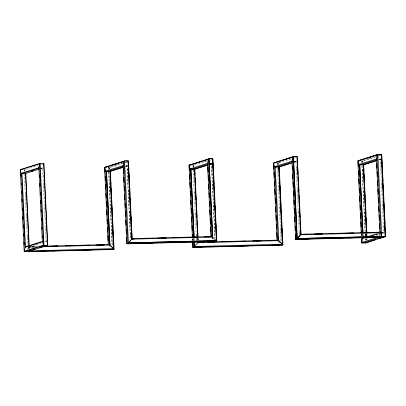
<?xml version="1.0" encoding="UTF-8"?>
<svg xmlns="http://www.w3.org/2000/svg" width="406" height="406" viewBox="0 0 406 406"><rect width="100%" height="100%" fill="white"/><g stroke="black" fill="none" stroke-linecap="round" stroke-linejoin="round"><path stroke-width="0.3" stroke-dasharray="2.03 1.52" d="M28.374 247.355L28.43 248.726M28.927 248.863L29.278 247.015L28.958 246.731M28.349 247.087L28.318 247.538L33.799 247.396M366.638 240.113L366.978 238.434M366.826 240.108L367.166 238.429M210.257 163.785L211.993 163.237L209.831 164.247M296.355 161.223L294.259 162.06M40.976 168.627L43.137 167.617L40.245 168.531M126.007 166.247L127.377 165.76M126.053 166.435L127.479 165.902M209.882 164.435L211.668 163.872L212.181 163.232L209.283 164.151M294.309 162.248L296.329 161.527M379.285 159.685L380.655 159.193M33.855 166.328L34.941 165.988M38.58 165.389L24.634 169.794L24.695 171.027M41.26 164.542L42.869 164.034M40.915 168.632L42.787 168.054M109.6 166.886L108.514 167.226L108.6 169.084M115.025 165.171L118.283 164.141M123.003 163.202L109.062 167.607L109.123 168.845M125.149 162.522L127.296 161.847M122.12 163.537L109.25 167.602L109.31 168.845M125.337 162.517L127.484 161.842M125.83 165.978L127.565 165.43M125.916 166.262L127.215 165.866M124.743 166.83L127.245 166.059M203.792 161.608L205.964 160.923M206.547 161.349L193.489 165.42L193.576 167.262M210.115 160.167L211.374 159.822M209.202 164.435L211.643 163.679M210.303 164.283L211.668 163.872M278.455 162.512L280.622 161.821M290.975 159.162L277.917 163.232L278.003 165.09M294.193 158.142L296.334 157.467M296.416 161.05L294.101 161.781L296.096 161.684M294.289 161.776L296.603 161.045M294.198 162.065L296.07 161.492M293.03 162.633L295.867 161.735M35.236 244.747L37.519 244.026M44.939 241.677C46.746 240.677 47.152 242.22 44.893 242.245M28.466 247.061L36.707 246.564M29.273 247.183L40.844 243.529M367.222 158.949L368.308 158.604M368.851 158.436L371.018 157.746M376.286 156.64L362.345 161.045L362.401 162.278M378.433 155.96L381.65 154.945M375.398 156.97L362.533 161.04L362.588 162.273M378.615 155.955L381.833 154.94M379.108 159.411L380.843 158.863M379.295 159.406L380.452 159.04M379.194 159.7L380.493 159.299M379.158 159.908L380.523 159.497L379.331 159.873M368.892 236.064L377.402 233.374M369.952 235.911L377.509 233.526M371.155 235.805L378.676 233.43M371.343 235.8L378.864 233.425M372.378 235.972L380.326 233.465M382.026 232.927L384.208 232.542M372.941 235.993L380.366 233.648M380.935 233.47L384.122 232.674M376.24 235.505L381.447 233.861M382.604 233.496L384.34 232.948M39.722 168.165L42.63 168.089L46.081 241.316L44.919 241.347M125.89 165.932L127.058 165.902L130.499 238.941M210.318 163.745L211.48 163.714L214.982 237.916M293 161.603L295.908 161.527L299.329 235.196M379.174 159.37L380.336 159.34L383.792 232.567L382.046 232.613M125.85 166.14L127.012 166.115L130.448 238.961M210.278 163.953L211.44 163.922L214.931 237.941M379.128 159.578L380.295 159.548M380.818 232.465L383.726 232.389M30.699 246.523L36.393 246.376M28.461 246.863L34.784 246.701M29.075 247.046L35.129 246.889M29.562 246.701L29.577 247.142L35.109 246.985M277.531 162.877L278.298 164.334M108.686 167.084L109.63 168.703M108.676 167.252L110.016 170.363M277.79 162.831L278.486 164.328M193.363 165.019L194.058 166.516M24.421 169.525L25.02 170.896M277.968 241.458L280.003 243.412M277.917 241.474L279.952 243.433M211.871 237.85L214.312 240.2M211.82 237.865L214.261 240.215M108.656 245.457L111.148 247.792M362.416 160.832L362.913 162.141M362.264 160.903L362.725 162.146M193.408 165.278L193.87 166.521M29.608 246.894L29.714 248.934L29.577 247.142M380.99 161.948L381.132 165.039M381.427 171.21L381.63 175.534M382.01 183.558L382.153 186.643M382.472 193.434L382.65 197.138M383 204.548L383.173 208.253M383.492 215.043L383.67 218.748M383.99 225.538L384.193 229.857M379.747 233.699L379.833 235.505M379.696 233.719L379.783 235.526M366.968 233.765L367.09 236.287M366.775 233.831L366.867 235.962M366.537 234.125L366.618 235.947M366.461 233.709L366.577 236.15M365.958 233.724L366.075 236.19M366.192 238.652L366.248 239.885M362.72 169.053L362.868 172.134M363.187 178.909L363.36 182.604M363.735 190.612L363.883 193.692M364.202 200.468L364.375 204.162M364.725 211.556L364.898 215.251M365.248 222.64L365.395 225.721M365.77 233.729L365.887 236.19M366.004 238.657L366.06 239.89M361.797 160.664L361.883 162.532M362.03 165.643L365.141 231.623M365.258 234.115L365.344 235.982M365.466 238.469L365.552 240.337M361.761 161.111L361.853 162.989M362 166.115L365.156 233.034M365.182 233.658L365.304 236.16M365.42 238.662L365.476 239.91M363.045 234.216L363.131 236.038M362.974 233.795L363.086 236.236M362.462 234.221L362.548 236.074M362.274 234.226L362.36 236.079M361.695 233.749L361.812 236.251M361.436 233.765L361.558 236.302M361.249 233.861L361.34 235.759M296.705 167.191L296.882 170.87M297.228 178.239L297.4 181.918M297.75 189.287L297.892 192.353M298.243 199.722L298.415 203.401M298.76 210.77L298.907 213.835M299.313 222.432L299.43 224.883M299.745 231.638L299.892 234.709M278.105 163.227L278.161 164.471M278.44 174.377L278.617 178.092M278.968 185.522L279.115 188.617M279.49 196.671L279.638 199.767M279.962 206.578L280.135 210.293M280.485 217.723L280.663 221.437M281.013 228.867L281.13 231.344M281.48 238.774L281.627 241.869M277.308 162.674L277.425 165.156M277.602 167.805L280.993 240.88M211.993 163.237L212.135 166.338M212.485 173.778L212.607 176.26M212.983 184.319L213.16 188.039M213.51 195.479L213.657 198.58M213.977 205.4L214.155 209.12M214.449 215.322L214.683 220.28M215.002 227.101L215.18 230.821M198.219 240.352L198.103 237.875L198.199 240.347M197.915 238.023L197.991 239.926M197.651 237.87L197.712 240.327M193.677 165.415L193.763 167.252M197.108 238.205L197.225 240.656M193.692 169.713L193.865 173.392M194.21 180.751L194.388 184.431M194.733 191.789L194.88 194.855M195.225 202.213L195.398 205.893M195.743 213.251L195.89 216.317M196.235 223.676L196.413 227.36M196.758 234.719L196.814 235.942M196.844 236.556L197.047 240.849M192.911 165.486L193.028 166.902M193.114 169.835L196.276 235.724M196.392 238.2L196.453 240.692M194.19 238.515L194.276 240.352L194.134 238.515M193.596 238.281L193.713 240.758M193.413 238.459L193.5 240.322M192.926 238.814L193.012 240.672M192.875 238.814L192.962 240.677M192.601 238.55L192.708 240.459M192.419 238.703L192.53 240.641M127.738 169.109L127.88 172.18M128.23 179.543L128.403 183.228M128.753 190.592L128.895 193.662M129.245 201.026L129.418 204.71M129.737 211.46L129.879 214.53M130.255 222.508L130.458 226.807M130.778 233.557L130.92 236.627M109.473 176.275L109.62 179.376M109.94 186.187L110.112 189.901M110.462 197.331L110.64 201.046M110.99 208.476L111.137 211.572M111.488 219.001L111.635 222.097M112.01 230.146L112.157 233.247M112.508 240.677L112.655 243.773M108.747 172.18L112.223 245.869M108.483 167.673L108.569 169.535M108.686 172.017L112.173 245.879M43.488 175.022L43.63 178.112M43.98 185.517L44.158 189.221M44.508 196.631L44.65 199.716M45 207.126L45.178 210.831M45.497 217.621L45.67 221.326M45.99 228.116L46.193 232.435M46.543 239.844L46.629 241.697M25.187 181.502L25.36 185.197M25.71 192.586L25.888 196.281M26.202 203.061L26.38 206.755M26.725 214.145L26.903 217.844M27.253 225.234L27.395 228.314M27.745 235.703L27.918 239.403M28.298 247.411L28.405 249.345M24.086 169.419L24.177 171.281M24.294 173.773L27.669 245.356M27.786 247.843L27.847 249.091"/><path stroke-width="0.61" d="M29.745 250.923L113.624 248.568L109.99 171.494L123.043 167.368M29.8 250.741C30.14 251.568 28.303 252.243 28.491 251.152M43.939 163.694L43.625 163.242L39.813 163.476L38.824 167.729L39.138 168.18L22.015 173.595C20.899 173.134 19.742 170.236 20.599 169.505L40.133 163.334L44.01 245.493L24.472 251.669L24.147 251.385L20.32 169.906L39.626 163.806L43.462 245.112C44.279 245.995 47.401 246.061 47.776 245.001L43.939 163.694L43.594 165.374M212.795 159.319C212.688 158.203 208.943 158.431 208.481 159.431M376.529 158.974L376.58 159.299M381.65 154.945C381.381 153.727 376.088 153.783 377.392 156.285M362.984 237.911L362.477 238.55L361.751 242.94L365.628 243.037L366.273 242.595M210.932 236.881L207.486 163.354L208.293 159.436L209.029 158.746L212.521 158.655L212.993 159.066L216.175 226.969M277.029 240.484L273.451 162.943L293.457 156.559L297.156 156.508L298.593 182.208M113.903 248.995L112.919 249.345M110.427 171.119L109.99 171.494L106.022 171.428L104.596 167.318L124.601 160.933L128.479 161.03L132.189 238.576L128.017 243.331L126.753 243.859L215.87 241.55L216.865 241.179L216.332 240.601L212.475 158.868M189.155 165.389L189.45 165.13M279.277 166.744L278.846 167.115L274.872 167.054L273.416 163.349L292.716 157.249L293.457 156.559L297.101 238.723M358.006 161.009L358.305 160.756M363.705 164.557L363.274 164.927L359.3 164.861L357.879 160.756L377.885 154.371L381.757 154.468L385.7 236.454L365.628 243.037M28.471 251.106L27.963 251.578L24.472 251.669M126.804 243.712L123.059 165.546L123.866 161.624L124.601 160.933L128.413 242.879L216.332 240.601M201.655 247.046L193.063 247.168M198.072 242.483L199.321 242.352M298.618 182.817L301.044 234.201L300.724 234.643M131.869 239.017L134.437 238.713M193.17 247.026L192.85 247.467L281.967 245.158L282.941 244.848L282.576 244.361M295.812 239.134L295.609 239.484L380.036 237.297L381.011 236.987L381.148 236.556L297.319 238.484L300.638 234.785M124.114 161.446C125.063 160.735 127.54 160.609 128.372 161.334M292.97 157.071C293.919 156.361 296.395 156.234 297.228 156.96M366.116 242.524L365.669 242.829L368.927 241.798M291.894 162.994L278.846 167.115L282.48 244.189L194.51 246.488L198.306 242.204L204.614 242.017M282.48 244.189L278.82 240.667L197.829 242.783L198.082 242.534M128.245 243.103L131.788 239.159L128.093 160.842M296.948 156.467L300.587 234.8L380.975 232.704L381.097 236.333L297.268 238.505L300.882 234.414L306.921 234.242M194.342 246.706L194.332 241.575L194.51 246.488M194.109 246.934L194.357 246.65M297.116 238.667L295.609 239.484L291.914 161.167L292.716 157.249L296.583 239.175L381.011 236.987M194.2 246.807L192.85 247.467L192.586 241.88M296.959 238.824L298.593 238.931M42.452 241.438L43.462 245.112L24.157 251.218L25.309 246.858L42.594 241.408M194.784 169.129L190.444 169.241L189.023 165.13L209.029 158.746L212.724 237.063L131.732 239.175L128.052 161.055M385.456 236.531L382.493 237.51M31.566 171.271L33.302 170.723M39.204 169.17L25.502 173.504L22.015 173.595L25.466 246.823M107.737 166.46L104.773 167.439L104.951 172.012M109.909 165.775L114.248 164.405M114.791 164.232L120.76 162.344M121.303 162.172L124.561 161.141M122.957 166.384L106.504 171.581L109.965 245.046L114.086 249.223L113.112 249.533L28.689 251.72M115.639 169.51L109.93 171.317L108.184 171.362M116.207 169.332L120.775 167.886M121.348 167.708L123.059 167.165M189.993 164.958L195.423 163.242M195.961 163.07L201.934 161.187M204.101 160.502L208.445 159.127M211.43 159L212.521 158.655L216.606 240.809M207.948 164.014L190.927 169.393L194.129 237.292M194.926 168.947L197.209 168.226M197.783 168.043L199.493 167.505M200.067 167.323L205.776 165.516M206.344 165.338L207.486 164.978M194.418 169.307L207.466 165.181M277.136 161.913L273.735 162.973M277.679 161.74L283.647 159.857M284.19 159.685L293.416 156.767L297.268 238.505M275.354 167.206L292.376 161.827M281.069 166.216L278.785 166.937L282.429 244.209L282.698 244.417M281.637 166.039L287.346 164.232M287.915 164.049L290.199 163.329M33.297 249.578L34.906 249.071M39.732 247.543L41.341 247.036M27.963 251.578L47.497 245.407L43.625 163.242M28.633 251.507L33.317 251.126M358.848 160.583L361.02 159.898M361.563 159.725L364.816 158.695M365.359 158.523L366.988 158.01M368.075 157.665L371.328 156.64M371.871 156.467L377.839 154.579M376.804 159.639L359.782 165.019L362.989 233.003M366.065 163.846L363.208 164.75L359.249 164.603M366.633 163.669L368.917 162.948M369.49 162.765L371.201 162.222M371.774 162.045L374.058 161.324M374.626 161.141L376.342 160.598M376.321 160.801L363.274 164.927L366.476 232.912M380.924 232.719L380.777 232.13L379.808 232.44L376.342 158.979L377.144 155.062L377.885 154.371L381.777 236.921L362.137 243.128M362.477 238.55L366.527 237.266M377.763 237.383L361.675 242.468L361.441 237.54M369.47 241.626L371.637 240.941M372.18 240.768L375.438 239.738M378.691 238.713L381.95 237.683M110.072 171.281L113.573 248.584M190.536 169.109L194.499 169.094M363.35 164.719L366.435 233.095M189.389 164.953L190.551 164.922M358.244 160.578L359.406 160.548M20.599 169.505L22.345 169.459M132.214 238.601L211.927 236.51L216.383 240.585L128.469 242.864M301.064 234.226L380.777 232.13M141.724 238.525L150.22 238.302M157.503 238.114L165.998 237.896M172.672 237.723L181.172 237.5M188.455 237.312L196.951 237.094M204.233 236.901L212.125 236.698L211.978 233.633M314.183 234.054L322.054 233.851M329.926 233.643L337.797 233.44M345.064 233.252L353.54 233.034M360.807 232.846L369.891 232.608M376.55 232.435L380.787 232.328M131.849 238.865L134.381 238.799M145.14 238.525L150.2 238.393M160.959 238.114L166.024 237.982M176.148 237.718L181.208 237.586M191.967 237.307L197.032 237.18M207.786 236.901L211.927 236.51L208.293 159.436L188.988 165.536L192.383 237.535M301.968 234.46L307.032 234.328M317.157 234.064L322.217 233.932M332.976 233.653L338.041 233.521M348.795 233.247L353.225 233.13M364.618 232.836L369.049 232.719M128.783 243.615L137.411 243.392M144.186 243.214L152.818 242.991M160.213 242.798L168.221 242.59M175.615 242.402L184.243 242.179M191.642 241.986L199.65 241.778M207.045 241.585L215.672 241.362M301.282 239.144L309.215 238.936M317.152 238.733L325.089 238.525M332.412 238.337L340.959 238.114M348.282 237.926L356.219 237.718M363.543 237.53L372.089 237.307M44.619 246.163L109.168 244.493L109.747 244.909M207.146 241.951L278.024 240.113L278.82 240.667M49.42 246.234L57.901 246.016M65.163 245.828L73.034 245.62M80.302 245.432L89.386 245.199M96.044 245.026L104.52 244.808M207.212 242.143L213.886 241.971M221.777 241.768L230.273 241.545M236.952 241.372L245.447 241.154M252.73 240.966L261.225 240.743M268.508 240.555L278.217 240.306L278.074 237.236M52.506 246.244L57.571 246.112M68.325 245.833L73.39 245.701M84.149 245.422L89.208 245.29M99.333 245.026L104.398 244.899M209.334 242.179L214.398 242.047M225.157 241.768L230.217 241.636M240.342 241.372L245.407 241.245M256.166 240.966L261.225 240.834M271.984 240.555L277.049 240.423M41.747 246.828L109.965 245.046L113.624 248.568M29.663 251.415L114.086 249.223L112.269 210.689M28.679 251.527L29.897 251.497M36.616 251.319L44.548 251.116M51.877 250.928L60.418 250.705M67.746 250.512L76.292 250.294M83.616 250.101L91.553 249.898M98.876 249.71L107.423 249.487M209.049 246.853L217.063 246.645M224.457 246.452L232.471 246.244M239.865 246.056L248.492 245.828M255.272 245.655L263.9 245.432M271.294 245.239L279.922 245.016M281.967 245.158L281.662 245.016M215.87 241.55L215.571 241.413M380.036 237.297L379.864 236.962M278.293 240.322L282.429 244.209M212.231 236.647L212.724 237.063M376.59 159.599L376.342 158.979L358.985 164.466L362.218 232.993M292.168 161.786L291.914 161.167L274.557 166.653L278.024 240.113M207.74 163.973L207.486 163.354L190.13 168.84L193.357 237.216M109.721 244.823L109.965 245.046L106.438 171.403L105.971 171.17M381.244 236.505L385.203 236.652L381.33 154.488M380.98 236.368L381.777 236.921L385.269 236.83L381.371 154.28M216.606 240.905L216.591 239.814M361.913 242.788L361.716 239.383M123.14 166.018L123.059 165.546L105.702 171.027L109.168 244.493M381.853 159.254L382.056 163.567M382.285 168.495L382.462 172.19M382.665 176.503L382.868 180.812M383.071 185.126L383.274 189.435M383.477 193.748L383.68 198.062M383.883 202.371L384.086 206.684M384.289 210.998L384.467 214.693M384.7 219.621L384.903 223.929M385.106 228.243L385.309 232.557M380.864 233.902L377.144 155.062L357.838 161.162L361.208 232.613M376.732 163.298L376.966 168.236M377.138 171.941L377.372 176.879M377.55 180.584L377.783 185.522M377.956 189.226L378.189 194.164M378.362 197.869L378.595 202.807M378.773 206.512L379.001 211.45M379.179 215.155L379.412 220.093M379.585 223.797L379.818 228.735M363.674 164.344L366.907 232.871M363.573 166.201L363.776 170.525M363.984 174.844L364.187 179.168M364.39 183.487L364.593 187.811M364.796 192.129L364.999 196.453M365.233 201.391L365.41 205.096M365.613 209.415L365.816 213.739M366.019 218.058L366.222 222.381M366.425 226.7L366.633 231.024M359.721 164.841L362.913 232.577M359.665 174.956L359.726 176.189M358.087 162.39L358.29 166.699M358.493 171.012L358.665 174.707M358.868 179.021L359.102 183.948M359.305 188.257L359.508 192.571M359.686 196.265L359.914 201.193M360.117 205.507L360.32 209.816M360.498 213.515L360.731 218.443M360.904 222.138L361.137 227.066M361.31 230.76L361.396 232.608M297.395 160.812L297.598 165.105M297.826 170.007L298.004 173.687M298.202 177.98L298.405 182.274M298.608 186.567L298.811 190.861M299.044 195.763L299.217 199.442M299.42 203.736L299.648 208.643M299.826 212.323L300.054 217.23M300.257 221.519L300.46 225.812M300.633 229.491L300.836 233.785M293.492 169.627L293.548 170.865M292.335 166.125L292.513 169.845M292.716 174.184L292.919 178.523M293.096 182.243L293.33 187.202M293.508 190.927L293.741 195.885M293.944 200.224L294.147 204.563M294.325 208.283L294.558 213.246M294.736 216.966L294.969 221.925M295.172 226.264L295.375 230.608M295.553 234.328L295.756 238.667M279.247 166.531L282.941 244.848L193.824 247.158L193.56 241.565M279.089 167.155L279.323 172.119M279.526 176.458L279.734 180.797M279.937 185.136L280.14 189.48M280.348 193.819L280.551 198.158M280.754 202.498L280.962 206.837M281.165 211.181L281.368 215.52M281.576 219.859L281.779 224.198M281.957 227.918L282.129 231.638M282.363 236.602L282.596 241.56M275.293 167.028L278.765 240.687M273.629 163.958L273.862 168.866M274.035 172.545L274.268 177.447M274.441 181.127L274.669 186.034M274.816 189.1L275.075 194.621M275.248 198.301L275.481 203.203M275.654 206.882L275.887 211.79M276.06 215.469L276.288 220.377M276.466 224.056L276.694 228.959M276.867 232.638L277.1 237.546M216.2 227.588L216.845 241.245L127.728 243.554L123.866 161.624L104.56 167.724L108.194 244.798M212.942 162.415L213.175 167.368M213.348 171.083L213.556 175.417M213.759 179.751L213.962 184.085M214.165 188.42L214.373 192.754M214.576 197.093L214.779 201.427M214.982 205.761L215.19 210.095M215.393 214.429L215.596 218.763M215.804 223.097L216.007 227.431M216.18 231.146L216.388 235.48M208.988 158.954L212.673 237.079M207.847 167.033L208.08 171.946M208.253 175.625L208.486 180.538M208.659 184.222L208.892 189.13M209.065 192.814L209.298 197.722M209.471 201.406L209.704 206.319M209.877 209.998L210.105 214.911M210.283 218.59L210.511 223.503M210.684 227.187L210.917 232.095M211.09 235.779L211.15 237.008M194.85 169.332L198.026 236.673M194.662 169.338L194.895 174.25M195.098 178.544L195.271 182.228M195.504 187.141L195.707 191.434M195.905 195.733L196.108 200.031M196.311 204.325L196.514 208.623M196.717 212.917L196.92 217.215M197.123 221.514L197.326 225.807M197.529 230.106L197.732 234.399M194.357 169.129L197.595 236.642M197.823 241.54L197.829 242.783M190.866 169.216L194.078 237.287M189.201 166.15L189.409 170.484M189.582 174.199L189.815 179.153M189.962 182.253L190.226 187.826M190.399 191.541L190.607 195.875M190.81 200.209L191.013 204.543M191.19 208.258L191.424 213.211M191.596 216.926L191.83 221.879M192.008 225.594L192.241 230.547M192.414 234.262L192.561 237.363M192.825 242.935L193.028 247.269M128.514 164.572L128.712 168.866M128.915 173.159L129.118 177.452M129.321 181.746L129.524 186.034M129.727 190.328L129.93 194.621M130.133 198.915L130.336 203.208M130.539 207.502L130.737 211.79M130.94 216.083L131.143 220.377M131.346 224.67L131.549 228.964M131.752 233.257L131.955 237.551M123.394 168.637L123.627 173.601M123.805 177.32L124.038 182.279M124.241 186.618L124.449 190.962M124.622 194.682L124.855 199.64M125.033 203.36L125.236 207.699M125.413 211.419L125.647 216.383M125.819 220.103L126.058 225.061M126.261 229.4L126.464 233.739M126.642 237.459L126.875 242.423M110.396 170.911L112.244 210.069M110.234 171.535L110.442 175.874M110.645 180.213L110.823 183.933M111.056 188.891L111.259 193.236M111.437 196.956L111.64 201.295M111.843 205.634L112.051 209.973M112.254 214.317L112.487 219.276M112.665 222.995L112.868 227.335M113.071 231.674L113.279 236.018M113.482 240.357L113.685 244.696M109.219 241.611L109.366 244.681M105.154 176.305L105.357 180.599M105.53 184.278L105.758 189.186M105.961 193.474L106.164 197.768M106.336 201.447L106.57 206.355M106.742 210.034L106.976 214.941M107.179 219.23L107.377 223.523M107.58 227.817L107.783 232.11M107.955 235.79L108.189 240.697M39.458 174.895L39.57 177.336M39.859 183.436L40.001 186.486M40.29 192.591L40.407 195.032M40.666 200.523L40.808 203.573M41.097 209.674L41.214 212.115M41.498 218.22L41.615 220.661M41.93 227.375L42.016 229.202M42.336 235.916L42.422 237.749M29.217 245.95L25.781 173.103L25.502 173.504L28.927 246.122M20.802 173.864L20.919 176.351M21.244 183.202L21.305 184.446M21.625 191.292L21.716 193.16M22.005 199.382L22.127 201.873M22.416 208.1L22.538 210.587M22.827 216.814L22.944 219.301M23.213 224.904L23.355 228.015M23.624 233.617L23.741 236.109M24.03 242.331L24.152 244.823M38.824 167.729L21.467 173.215L24.959 247.295L42.315 241.809L38.824 167.729"/></g></svg>
